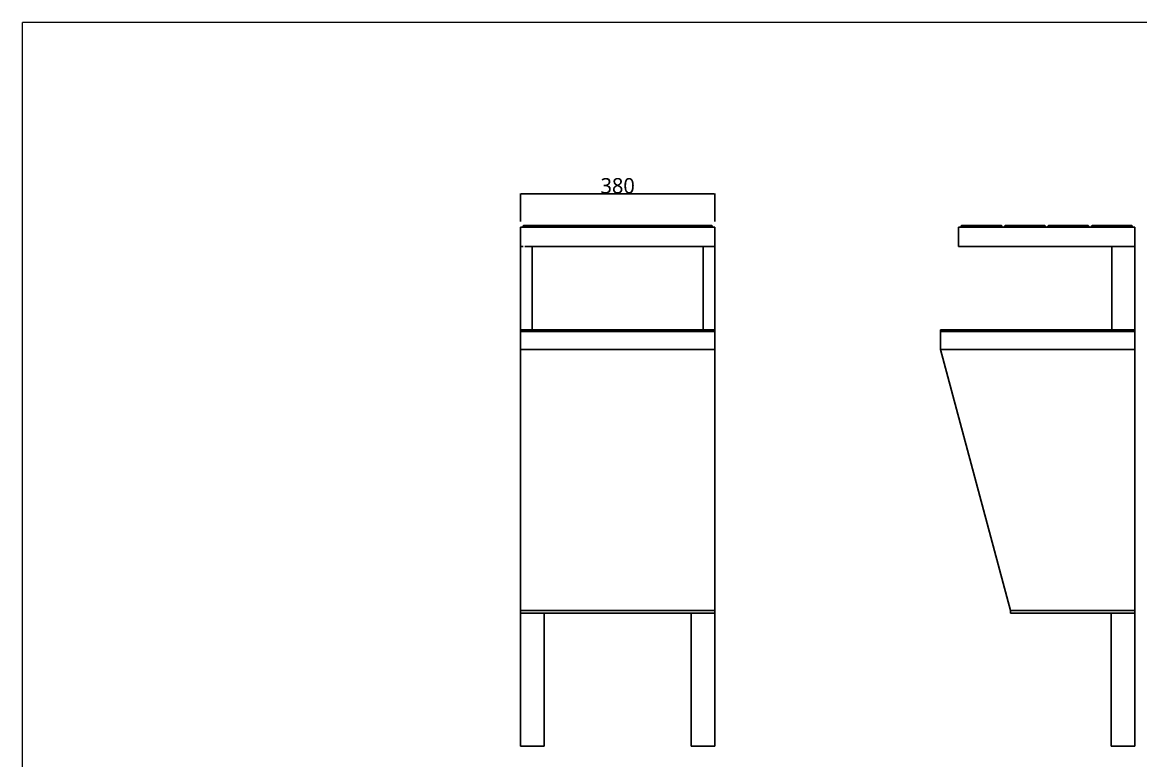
# Model space of a CAD drawing. Header units: millimetres. Extents: x 578 to 4608, y -138 to 2677.
# Drawn here: x 578 to 2765, y 1234 to 2677 of the extents above; entities that cross this region are included whole.
import ezdxf

# ---------------------------------------------------------------- set-up
doc = ezdxf.new("R2010")
doc.units = ezdxf.units.MM
doc.header["$MEASUREMENT"] = 0
doc.layers.add('Domyślny', color=7, linetype='Continuous', true_color=0x000000)
doc.layers.add('Utwórz2D linie widoczne', color=7, linetype='Continuous', true_color=0x000000)
doc.styles.add('Roboto', font='Roboto-Regular.ttf')
doc.dimstyles.new('Domyślny', dxfattribs={"dimtxt": 30, "dimasz": 1, "dimexe": 0.5, "dimexo": 0.5, "dimgap": 0.25, "dimtad": 1, "dimtoh": 1, "dimdec": 0, "dimzin": 1, "dimdsep": 46, "dimtxsty": 'Roboto', "dimcen": 0.5, "dimazin": 0, "dimtfac": 1, "dimtdec": 4, "dimtix": 1, "dimtmove": 1, "dimatfit": 3, "dimfxl": 0, "dimtolj": 1, "dimtzin": 1, "dimarcsym": 0})

# ---------------------------------------------------------------- blocks, each defined once
blk = doc.blocks.new('*D4')
at = {"layer": 'Defpoints', "color": 0}
for p in [(1932.5, 2342.2), (1552.5, 2287.7), (1932.5, 2287.7)]:
    blk.add_point(p, dxfattribs=at)
at = {"layer": 'Domyślny', "color": 0, "lineweight": -2}
for p, q in [((1552.5, 2288.2), (1552.5, 2342.7)), ((1553.5, 2342.2), (1931.5, 2342.2)), ((1932.5, 2288.2), (1932.5, 2342.7))]:
    blk.add_line(p, q, dxfattribs=at)
at = {"layer": 'Domyślny', "color": 0}
for points in [[(1553.5, 2342.4), (1553.5, 2342.1), (1552.5, 2342.2)], [(1931.5, 2342.1), (1931.5, 2342.4), (1932.5, 2342.2)]]:
    blk.add_solid(points, dxfattribs=at)
at = {"layer": 'Domyślny', "color": 0, "insert": (1742.5, 2357.9), "char_height": 30, "attachment_point": 5, "style": 'Roboto'}
blk.add_mtext('\\A1;380', dxfattribs=at)

msp = doc.modelspace()

# ---------------------------------------------------------------- linework, layer by layer
at = {"layer": 'Domyślny', "color": 18, "lineweight": 15, "true_color": 0x000000}
for p in [(578, -138.3), (4604.5, 2677.4)]:
    msp.add_line(p, (578, 2677.4), dxfattribs=at)
at = {"layer": 'Utwórz2D linie widoczne'}
for p, q in [((1552.5, 2239.2), (1552.5, 2277.2)), ((1552.5, 2277.2), (1552.8, 2277.2)), ((1552.8, 2277.2), (1553.9, 2277.2)), ((1553.9, 2277.2), (1555.6, 2277.2)), ((1555.6, 2277.2), (1557.9, 2277.2)), ((1557.5, 2278.6), (1557.5, 2278.7)), ((1557.5, 2278.7), (1557.6, 2278.7)), ((1557.5, 2278.5), (1557.5, 2278.6)), ((1557.5, 2278.4), (1557.5, 2278.5)), ((1557.5, 2278.5), (1557.5, 2278.5)), ((1557.5, 2278.3), (1557.5, 2278.4)), ((1557.5, 2278.3), (1557.5, 2277.2)), ((1557.5, 2278.3), (1557.5, 2278.3)), ((1557.6, 2279), (1557.7, 2279.1)), ((1557.6, 2278.9), (1557.6, 2279)), ((1557.6, 2278.8), (1557.6, 2278.9)), ((1557.6, 2278.9), (1557.6, 2278.9)), ((1557.6, 2278.7), (1557.6, 2278.8)), ((1557.7, 2279.2), (1557.8, 2279.3)), ((1557.7, 2279.1), (1557.7, 2279.2)), ((1557.7, 2279.1), (1557.7, 2279.1)), ((1557.8, 2279.3), (1557.8, 2279.4)), ((1557.8, 2279.4), (1557.9, 2279.4)), ((1557.8, 2279.3), (1557.8, 2279.3)), ((1557.9, 2279.4), (1557.9, 2279.5)), ((1557.9, 2279.5), (1558, 2279.5)), ((1557.9, 2277.2), (1560.7, 2277.2)), ((1558, 2279.6), (1558.1, 2279.7)), ((1558, 2279.5), (1558, 2279.6)), ((1558.1, 2279.7), (1558.1, 2279.7)), ((1558.1, 2279.7), (1558.2, 2279.7)), ((1558.2, 2279.7), (1558.2, 2279.8)), ((1558.2, 2279.8), (1558.3, 2279.8)), ((1558.3, 2279.8), (1558.3, 2279.9)), ((1558.3, 2279.9), (1558.4, 2279.9)), ((1558.4, 2279.9), (1558.4, 2280)), ((1558.4, 2280), (1558.5, 2280)), ((1558.5, 2280), (1558.6, 2280)), ((1558.6, 2280), (1558.6, 2280.1)), ((1558.6, 2280.1), (1558.7, 2280.1)), ((1558.7, 2280.1), (1558.8, 2280.1)), ((1558.8, 2280.1), (1558.9, 2280.2)), ((1558.8, 2280.1), (1558.8, 2280.1)), ((1558.9, 2280.2), (1558.9, 2280.2)), ((1558.9, 2280.2), (1559, 2280.2)), ((1559, 2280.2), (1559.1, 2280.2)), ((1559.1, 2280.2), (1559.2, 2280.2)), ((1559.2, 2280.2), (1559.3, 2280.3)), ((1559.2, 2280.2), (1559.2, 2280.2)), ((1559.3, 2280.3), (1559.4, 2280.3)), ((1559.4, 2280.3), (1559.4, 2280.3)), ((1559.4, 2280.3), (1559.5, 2280.3)), ((1559.8, 2280.3), (1559.5, 2280.3)), ((1560.5, 2280.3), (1559.8, 2280.3)), ((1561.6, 2280.3), (1560.5, 2280.3)), ((1560.7, 2277.2), (1564, 2277.2)), ((1563.2, 2280.3), (1561.6, 2280.3)), ((1565.2, 2280.3), (1563.2, 2280.3)), ((1564, 2277.2), (1567.6, 2277.2)), ((1567.5, 2280.3), (1565.2, 2280.3)), ((1570, 2280.3), (1567.5, 2280.3)), ((1567.6, 2277.2), (1571.5, 2277.2)), ((1572.7, 2280.3), (1570, 2280.3)), ((1571.5, 2277.2), (1575.5, 2277.2)), ((1575.6, 2280.3), (1572.7, 2280.3)), ((1575.5, 2277.2), (1909.5, 2277.2)), ((1909.4, 2280.3), (1575.6, 2280.3)), ((1912.3, 2280.3), (1909.4, 2280.3)), ((1909.5, 2277.2), (1913.5, 2277.2)), ((1915, 2280.3), (1912.3, 2280.3)), ((1913.5, 2277.2), (1917.4, 2277.2)), ((1917.5, 2280.3), (1915, 2280.3)), ((1917.4, 2277.2), (1921, 2277.2)), ((1919.8, 2280.3), (1917.5, 2280.3)), ((1921.8, 2280.3), (1919.8, 2280.3)), ((1921, 2277.2), (1924.3, 2277.2)), ((1923.4, 2280.3), (1921.8, 2280.3)), ((1924.5, 2280.3), (1923.4, 2280.3)), ((1924.3, 2277.2), (1927.1, 2277.2)), ((1925.2, 2280.3), (1924.5, 2280.3)), ((1925.5, 2280.3), (1925.2, 2280.3)), ((1925.6, 2280.3), (1925.5, 2280.3)), ((1925.7, 2280.3), (1925.6, 2280.3)), ((1925.6, 2280.3), (1925.6, 2280.3)), ((1925.8, 2280.2), (1925.7, 2280.3)), ((1925.9, 2280.2), (1925.8, 2280.2)), ((1925.8, 2280.2), (1925.8, 2280.2)), ((1926, 2280.2), (1925.9, 2280.2)), ((1926.1, 2280.2), (1926, 2280.2)), ((1926.2, 2280.1), (1926.1, 2280.2)), ((1926.1, 2280.2), (1926.1, 2280.2)), ((1926.3, 2280.1), (1926.2, 2280.1)), ((1926.2, 2280.1), (1926.2, 2280.1)), ((1926.4, 2280.1), (1926.3, 2280.1)), ((1926.4, 2280), (1926.4, 2280.1)), ((1926.5, 2280), (1926.4, 2280)), ((1926.6, 2280), (1926.5, 2280)), ((1926.6, 2279.9), (1926.6, 2280)), ((1926.7, 2279.9), (1926.6, 2279.9)), ((1926.7, 2279.8), (1926.7, 2279.9)), ((1926.8, 2279.8), (1926.7, 2279.8)), ((1926.8, 2279.7), (1926.8, 2279.8)), ((1926.9, 2279.7), (1926.8, 2279.7)), ((1927, 2279.6), (1926.9, 2279.7)), ((1926.9, 2279.7), (1926.9, 2279.7)), ((1927, 2279.5), (1927, 2279.6)), ((1927.1, 2279.5), (1927, 2279.5)), ((1927.1, 2279.4), (1927.1, 2279.5)), ((1927.2, 2279.4), (1927.1, 2279.4)), ((1927.1, 2277.2), (1929.4, 2277.2)), ((1927.2, 2279.3), (1927.2, 2279.4)), ((1927.3, 2279.2), (1927.2, 2279.3)), ((1927.2, 2279.3), (1927.2, 2279.3)), ((1927.3, 2279.1), (1927.3, 2279.2)), ((1927.4, 2279), (1927.3, 2279.1)), ((1927.3, 2279.1), (1927.3, 2279.1)), ((1927.4, 2278.9), (1927.4, 2279)), ((1927.4, 2278.8), (1927.4, 2278.9)), ((1927.4, 2278.9), (1927.4, 2278.9)), ((1927.4, 2278.7), (1927.4, 2278.8)), ((1927.5, 2278.7), (1927.4, 2278.7)), ((1927.5, 2278.6), (1927.5, 2278.7)), ((1927.5, 2278.5), (1927.5, 2278.6)), ((1927.5, 2278.4), (1927.5, 2278.5)), ((1927.5, 2278.5), (1927.5, 2278.5)), ((1927.5, 2278.3), (1927.5, 2278.4)), ((1927.5, 2278.3), (1927.5, 2277.2)), ((1927.5, 2278.3), (1927.5, 2278.3)), ((1929.4, 2277.2), (1931.1, 2277.2)), ((1931.1, 2277.2), (1932.2, 2277.2)), ((1932.2, 2277.2), (1932.5, 2277.2)), ((1932.5, 2239.2), (1932.5, 2277.2)), ((2409, 2277.2), (2409.3, 2277.2)), ((2409, 2239.2), (2409, 2277.2)), ((2409.3, 2277.2), (2410.4, 2277.2)), ((2410.4, 2277.2), (2412.1, 2277.2)), ((2412.1, 2277.2), (2414.4, 2277.2)), ((2414.1, 2278.4), (2414.1, 2278.5)), ((2414.1, 2278.5), (2414.2, 2278.5)), ((2414.1, 2278.3), (2414.1, 2278.4)), ((2414.1, 2278.3), (2414.1, 2278.3)), ((2414.1, 2278.3), (2414.1, 2277.2)), ((2414.2, 2278.8), (2414.2, 2278.9)), ((2414.2, 2278.9), (2414.3, 2278.9)), ((2414.2, 2278.7), (2414.2, 2278.8)), ((2414.2, 2278.6), (2414.2, 2278.7)), ((2414.2, 2278.7), (2414.2, 2278.7)), ((2414.2, 2278.5), (2414.2, 2278.6)), ((2414.3, 2279.1), (2414.4, 2279.2)), ((2414.3, 2279), (2414.3, 2279.1)), ((2414.3, 2279.1), (2414.3, 2279.1)), ((2414.3, 2278.9), (2414.3, 2279)), ((2414.4, 2279.3), (2414.5, 2279.4)), ((2414.4, 2279.2), (2414.4, 2279.3)), ((2414.4, 2279.3), (2414.4, 2279.3)), ((2414.4, 2277.2), (2417.2, 2277.2)), ((2414.5, 2279.4), (2414.6, 2279.5)), ((2414.5, 2279.4), (2414.5, 2279.4)), ((2414.6, 2279.6), (2414.7, 2279.7)), ((2414.6, 2279.5), (2414.6, 2279.6)), ((2414.6, 2279.5), (2414.6, 2279.5)), ((2414.7, 2279.7), (2414.7, 2279.7)), ((2414.7, 2279.7), (2414.8, 2279.7)), ((2414.8, 2279.7), (2414.8, 2279.8)), ((2414.8, 2279.8), (2414.9, 2279.8)), ((2414.9, 2279.8), (2415, 2279.9)), ((2415, 2279.9), (2415.1, 2280)), ((2415, 2279.9), (2415, 2279.9)), ((2415.1, 2280), (2415.1, 2280)), ((2415.1, 2280), (2415.2, 2280)), ((2415.2, 2280), (2415.3, 2280.1)), ((2415.3, 2280.1), (2415.3, 2280.1)), ((2415.3, 2280.1), (2415.4, 2280.1)), ((2415.4, 2280.1), (2415.5, 2280.1)), ((2415.5, 2280.1), (2415.5, 2280.2)), ((2415.5, 2280.2), (2415.6, 2280.2)), ((2415.6, 2280.2), (2415.7, 2280.2)), ((2415.7, 2280.2), (2415.7, 2280.2)), ((2415.7, 2280.2), (2415.8, 2280.2)), ((2415.8, 2280.2), (2415.9, 2280.2)), ((2415.9, 2280.2), (2415.9, 2280.3)), ((2415.9, 2280.3), (2416, 2280.3)), ((2416, 2280.3), (2416.1, 2280.3)), ((2416.4, 2280.3), (2416.1, 2280.3)), ((2416.1, 2280.3), (2416.1, 2280.3)), ((2417.1, 2280.3), (2416.4, 2280.3)), ((2418.3, 2280.3), (2417.1, 2280.3)), ((2417.2, 2277.2), (2420.5, 2277.2)), ((2419.9, 2280.3), (2418.3, 2280.3)), ((2421.8, 2280.3), (2419.9, 2280.3)), ((2420.5, 2277.2), (2424.1, 2277.2)), ((2424.1, 2280.3), (2421.8, 2280.3)), ((2426.6, 2280.3), (2424.1, 2280.3)), ((2424.1, 2277.2), (2428, 2277.2)), ((2429.3, 2280.3), (2426.6, 2280.3)), ((2428, 2277.2), (2432, 2277.2)), ((2432.2, 2280.3), (2429.3, 2280.3)), ((2432, 2277.2), (2731, 2277.2)), ((2492.1, 2280.3), (2432.2, 2280.3)), ((2492.2, 2280.3), (2492.1, 2280.3)), ((2492.3, 2280.3), (2492.2, 2280.3)), ((2492.4, 2280.2), (2492.3, 2280.3)), ((2492.3, 2280.3), (2492.3, 2280.3)), ((2492.5, 2280.2), (2492.4, 2280.2)), ((2492.6, 2280.2), (2492.5, 2280.2)), ((2492.5, 2280.2), (2492.5, 2280.2)), ((2492.7, 2280.2), (2492.6, 2280.2)), ((2492.8, 2280.1), (2492.7, 2280.2)), ((2492.7, 2280.2), (2492.7, 2280.2)), ((2492.9, 2280.1), (2492.8, 2280.1)), ((2493, 2280.1), (2492.9, 2280.1)), ((2492.9, 2280.1), (2492.9, 2280.1)), ((2493.1, 2280), (2493, 2280.1)), ((2493.2, 2280), (2493.1, 2280)), ((2493.1, 2280), (2493.1, 2280)), ((2493.2, 2279.9), (2493.2, 2280)), ((2493.3, 2279.9), (2493.2, 2279.9)), ((2493.4, 2279.8), (2493.3, 2279.9)), ((2493.3, 2279.9), (2493.3, 2279.9)), ((2493.5, 2279.7), (2493.4, 2279.8)), ((2493.4, 2279.8), (2493.4, 2279.8)), ((2493.6, 2279.6), (2493.5, 2279.7)), ((2493.5, 2279.7), (2493.5, 2279.7)), ((2493.7, 2279.5), (2493.6, 2279.6)), ((2493.6, 2279.6), (2493.6, 2279.6)), ((2493.8, 2279.4), (2493.7, 2279.5)), ((2493.7, 2279.5), (2493.7, 2279.5)), ((2493.8, 2279.3), (2493.8, 2279.4)), ((2493.8, 2279.4), (2493.8, 2279.4)), ((2493.9, 2279.2), (2493.8, 2279.3)), ((2493.9, 2279.1), (2493.9, 2279.2)), ((2493.9, 2279.2), (2493.9, 2279.2)), ((2494, 2279.1), (2493.9, 2279.1)), ((2494, 2279), (2494, 2279.1)), ((2494, 2278.9), (2494, 2279)), ((2494.1, 2278.8), (2494, 2278.9)), ((2494, 2278.9), (2494, 2278.9)), ((2494.1, 2278.7), (2494.1, 2278.8)), ((2494.1, 2278.6), (2494.1, 2278.7)), ((2494.1, 2278.7), (2494.1, 2278.7)), ((2494.1, 2278.5), (2494.1, 2278.6)), ((2494.1, 2278.4), (2494.1, 2278.5)), ((2494.1, 2278.5), (2494.1, 2278.5)), ((2494.1, 2278.3), (2494.1, 2278.4)), ((2494.1, 2278.3), (2494.1, 2278.3)), ((2494.1, 2278.3), (2494.1, 2277.2)), ((2499.1, 2278.4), (2499.1, 2278.5)), ((2499.1, 2278.5), (2499.2, 2278.5)), ((2499.1, 2278.3), (2499.1, 2278.4)), ((2499.1, 2278.3), (2499.1, 2278.3)), ((2499.1, 2277.2), (2499.1, 2278.3)), ((2499.2, 2278.8), (2499.2, 2278.9)), ((2499.2, 2278.9), (2499.3, 2278.9)), ((2499.2, 2278.7), (2499.2, 2278.8)), ((2499.2, 2278.6), (2499.2, 2278.7)), ((2499.2, 2278.7), (2499.2, 2278.7)), ((2499.2, 2278.5), (2499.2, 2278.6)), ((2499.3, 2279.1), (2499.4, 2279.2)), ((2499.3, 2279), (2499.3, 2279.1)), ((2499.3, 2279.1), (2499.3, 2279.1)), ((2499.3, 2278.9), (2499.3, 2279)), ((2499.4, 2279.3), (2499.5, 2279.4)), ((2499.4, 2279.2), (2499.4, 2279.3)), ((2499.4, 2279.2), (2499.4, 2279.2)), ((2499.5, 2279.4), (2499.5, 2279.5)), ((2499.5, 2279.5), (2499.6, 2279.5)), ((2499.5, 2279.4), (2499.5, 2279.4)), ((2499.6, 2279.5), (2499.6, 2279.6)), ((2499.6, 2279.6), (2499.7, 2279.6)), ((2499.7, 2279.6), (2499.7, 2279.7)), ((2499.7, 2279.7), (2499.8, 2279.7)), ((2499.8, 2279.7), (2499.8, 2279.8)), ((2499.8, 2279.8), (2499.9, 2279.8)), ((2499.9, 2279.8), (2499.9, 2279.9)), ((2499.9, 2279.9), (2500, 2279.9)), ((2500, 2279.9), (2500.1, 2280)), ((2500, 2279.9), (2500, 2279.9)), ((2500.1, 2280), (2500.2, 2280)), ((2500.2, 2280), (2500.3, 2280.1)), ((2500.2, 2280), (2500.2, 2280)), ((2500.3, 2280.1), (2500.3, 2280.1)), ((2500.3, 2280.1), (2500.4, 2280.1)), ((2500.4, 2280.1), (2500.5, 2280.1)), ((2500.5, 2280.1), (2500.5, 2280.2)), ((2500.5, 2280.2), (2500.6, 2280.2)), ((2500.6, 2280.2), (2500.7, 2280.2)), ((2500.7, 2280.2), (2500.7, 2280.2)), ((2500.7, 2280.2), (2500.8, 2280.2)), ((2500.8, 2280.2), (2500.9, 2280.2)), ((2500.9, 2280.2), (2500.9, 2280.3)), ((2500.9, 2280.3), (2501, 2280.3)), ((2500.9, 2280.3), (2577.4, 2280.3)), ((2501, 2280.3), (2501.1, 2280.3)), ((2501.1, 2280.3), (2501.1, 2280.3)), ((2577.1, 2280.3), (2577.2, 2280.3)), ((2577.2, 2280.3), (2577.3, 2280.3)), ((2577.3, 2280.3), (2577.3, 2280.3)), ((2577.3, 2280.3), (2577.4, 2280.2)), ((2577.4, 2280.2), (2577.5, 2280.2)), ((2577.5, 2280.2), (2577.5, 2280.2)), ((2577.5, 2280.2), (2577.6, 2280.2)), ((2577.6, 2280.2), (2577.7, 2280.2)), ((2577.7, 2280.2), (2577.7, 2280.2)), ((2577.7, 2280.2), (2577.8, 2280.1)), ((2577.8, 2280.1), (2577.9, 2280.1)), ((2577.9, 2280.1), (2577.9, 2280.1)), ((2577.9, 2280.1), (2578, 2280.1)), ((2578, 2280.1), (2578.1, 2280)), ((2578.1, 2280), (2578.1, 2280)), ((2578.1, 2280), (2578.2, 2280)), ((2578.2, 2280), (2578.2, 2279.9)), ((2578.2, 2279.9), (2578.3, 2279.9)), ((2578.3, 2279.9), (2578.3, 2279.9)), ((2578.3, 2279.9), (2578.4, 2279.8)), ((2578.4, 2279.8), (2578.4, 2279.8)), ((2578.4, 2279.8), (2578.5, 2279.7)), ((2578.5, 2279.7), (2578.5, 2279.7)), ((2578.5, 2279.7), (2578.6, 2279.6)), ((2578.6, 2279.6), (2578.6, 2279.6)), ((2578.6, 2279.6), (2578.7, 2279.5)), ((2578.7, 2279.5), (2578.7, 2279.5)), ((2578.7, 2279.5), (2578.8, 2279.4)), ((2578.8, 2279.4), (2578.8, 2279.4)), ((2578.8, 2279.4), (2578.8, 2279.3)), ((2578.8, 2279.3), (2578.9, 2279.2)), ((2578.9, 2279.2), (2578.9, 2279.2)), ((2578.9, 2279.2), (2578.9, 2279.1)), ((2578.9, 2279.1), (2579, 2279.1)), ((2579, 2279.1), (2579, 2279)), ((2579, 2279), (2579, 2278.9)), ((2579, 2278.9), (2579, 2278.9)), ((2579, 2278.9), (2579.1, 2278.8)), ((2579.1, 2278.8), (2579.1, 2278.7)), ((2579.1, 2278.7), (2579.1, 2278.7)), ((2579.1, 2278.7), (2579.1, 2278.6)), ((2579.1, 2278.6), (2579.1, 2278.5)), ((2579.1, 2278.5), (2579.1, 2278.5)), ((2579.1, 2278.5), (2579.1, 2278.4)), ((2579.1, 2278.4), (2579.1, 2278.3)), ((2579.1, 2278.3), (2579.1, 2278.3)), ((2579.1, 2277.2), (2579.1, 2278.3)), ((2584.1, 2278.4), (2584.1, 2278.5)), ((2584.1, 2278.5), (2584.2, 2278.5)), ((2584.1, 2278.3), (2584.1, 2278.4)), ((2584.1, 2278.3), (2584.1, 2278.3)), ((2584.1, 2277.2), (2584.1, 2278.3)), ((2584.2, 2278.8), (2584.2, 2278.9)), ((2584.2, 2278.9), (2584.3, 2278.9)), ((2584.2, 2278.7), (2584.2, 2278.8)), ((2584.2, 2278.6), (2584.2, 2278.7)), ((2584.2, 2278.7), (2584.2, 2278.7)), ((2584.2, 2278.5), (2584.2, 2278.6)), ((2584.3, 2279.1), (2584.4, 2279.2)), ((2584.3, 2279), (2584.3, 2279.1)), ((2584.3, 2279.1), (2584.3, 2279.1)), ((2584.3, 2278.9), (2584.3, 2279)), ((2584.4, 2279.3), (2584.5, 2279.4)), ((2584.4, 2279.2), (2584.4, 2279.3)), ((2584.4, 2279.2), (2584.4, 2279.2)), ((2584.5, 2279.4), (2584.5, 2279.5)), ((2584.5, 2279.5), (2584.6, 2279.5)), ((2584.5, 2279.4), (2584.5, 2279.4)), ((2584.6, 2279.5), (2584.6, 2279.6)), ((2584.6, 2279.6), (2584.7, 2279.6)), ((2584.7, 2279.6), (2584.7, 2279.7)), ((2584.7, 2279.7), (2584.8, 2279.7)), ((2584.8, 2279.7), (2584.8, 2279.8)), ((2584.8, 2279.8), (2584.9, 2279.8)), ((2584.9, 2279.8), (2584.9, 2279.9)), ((2584.9, 2279.9), (2585, 2279.9)), ((2585, 2279.9), (2585.1, 2280)), ((2585, 2279.9), (2585, 2279.9)), ((2585.1, 2280), (2585.2, 2280)), ((2585.2, 2280), (2585.3, 2280.1)), ((2585.2, 2280), (2585.2, 2280)), ((2585.3, 2280.1), (2585.3, 2280.1)), ((2585.3, 2280.1), (2585.4, 2280.1)), ((2585.4, 2280.1), (2585.5, 2280.1)), ((2585.5, 2280.1), (2585.5, 2280.2)), ((2585.5, 2280.2), (2585.6, 2280.2)), ((2585.6, 2280.2), (2585.7, 2280.2)), ((2585.7, 2280.2), (2585.7, 2280.2)), ((2585.7, 2280.2), (2585.8, 2280.2)), ((2585.8, 2280.2), (2585.9, 2280.2)), ((2585.9, 2280.2), (2585.9, 2280.3)), ((2585.9, 2280.3), (2586, 2280.3)), ((2586, 2280.3), (2586.1, 2280.3)), ((2586.1, 2280.3), (2586.1, 2280.3)), ((2586.1, 2280.3), (2662.1, 2280.3)), ((2662.2, 2280.3), (2662.1, 2280.3)), ((2662.3, 2280.3), (2662.2, 2280.3)), ((2662.4, 2280.2), (2662.3, 2280.3)), ((2662.3, 2280.3), (2662.3, 2280.3)), ((2662.5, 2280.2), (2662.4, 2280.2)), ((2662.6, 2280.2), (2662.5, 2280.2)), ((2662.5, 2280.2), (2662.5, 2280.2)), ((2662.7, 2280.2), (2662.6, 2280.2)), ((2662.8, 2280.1), (2662.7, 2280.2)), ((2662.7, 2280.2), (2662.7, 2280.2)), ((2662.9, 2280.1), (2662.8, 2280.1)), ((2663, 2280.1), (2662.9, 2280.1)), ((2662.9, 2280.1), (2662.9, 2280.1)), ((2663.1, 2280), (2663, 2280.1)), ((2663.2, 2280), (2663.1, 2280)), ((2663.1, 2280), (2663.1, 2280)), ((2663.2, 2279.9), (2663.2, 2280)), ((2663.3, 2279.9), (2663.2, 2279.9)), ((2663.4, 2279.8), (2663.3, 2279.9)), ((2663.3, 2279.9), (2663.3, 2279.9)), ((2663.5, 2279.7), (2663.4, 2279.8)), ((2663.4, 2279.8), (2663.4, 2279.8)), ((2663.6, 2279.6), (2663.5, 2279.7)), ((2663.5, 2279.7), (2663.5, 2279.7)), ((2663.7, 2279.5), (2663.6, 2279.6)), ((2663.6, 2279.6), (2663.6, 2279.6)), ((2663.8, 2279.4), (2663.7, 2279.5)), ((2663.7, 2279.5), (2663.7, 2279.5)), ((2663.8, 2279.3), (2663.8, 2279.4)), ((2663.8, 2279.4), (2663.8, 2279.4)), ((2663.9, 2279.2), (2663.8, 2279.3)), ((2663.9, 2279.1), (2663.9, 2279.2)), ((2663.9, 2279.2), (2663.9, 2279.2)), ((2664, 2279.1), (2663.9, 2279.1)), ((2664, 2279), (2664, 2279.1)), ((2664, 2278.9), (2664, 2279)), ((2664.1, 2278.8), (2664, 2278.9)), ((2664, 2278.9), (2664, 2278.9)), ((2664.1, 2278.7), (2664.1, 2278.8)), ((2664.1, 2278.6), (2664.1, 2278.7)), ((2664.1, 2278.7), (2664.1, 2278.7)), ((2664.1, 2278.5), (2664.1, 2278.6)), ((2664.1, 2278.4), (2664.1, 2278.5)), ((2664.1, 2278.5), (2664.1, 2278.5)), ((2664.1, 2278.3), (2664.1, 2278.4)), ((2664.1, 2278.3), (2664.1, 2278.3)), ((2664.1, 2277.2), (2664.1, 2278.3)), ((2669.2, 2278.5), (2669.1, 2278.5)), ((2669.1, 2278.5), (2669.1, 2278.4)), ((2669.1, 2278.4), (2669.1, 2278.3)), ((2669.1, 2278.3), (2669.1, 2278.3)), ((2669.1, 2278.3), (2669.1, 2277.2)), ((2669.3, 2278.9), (2669.2, 2278.9)), ((2669.2, 2278.9), (2669.2, 2278.8)), ((2669.2, 2278.8), (2669.2, 2278.7)), ((2669.2, 2278.7), (2669.2, 2278.7)), ((2669.2, 2278.7), (2669.2, 2278.6)), ((2669.2, 2278.6), (2669.2, 2278.5)), ((2669.4, 2279.2), (2669.3, 2279.1)), ((2669.3, 2279.1), (2669.3, 2279.1)), ((2669.3, 2279.1), (2669.3, 2279)), ((2669.3, 2279), (2669.3, 2278.9)), ((2669.5, 2279.4), (2669.4, 2279.3)), ((2669.4, 2279.3), (2669.4, 2279.2)), ((2669.4, 2279.2), (2669.4, 2279.2)), ((2669.6, 2279.5), (2669.5, 2279.5)), ((2669.5, 2279.5), (2669.5, 2279.4)), ((2669.5, 2279.4), (2669.5, 2279.4)), ((2669.7, 2279.6), (2669.6, 2279.6)), ((2669.6, 2279.6), (2669.6, 2279.5)), ((2669.8, 2279.7), (2669.7, 2279.7)), ((2669.7, 2279.7), (2669.7, 2279.6)), ((2669.9, 2279.8), (2669.8, 2279.8)), ((2669.8, 2279.8), (2669.8, 2279.7)), ((2670, 2279.9), (2669.9, 2279.9)), ((2669.9, 2279.9), (2669.9, 2279.8)), ((2670.1, 2280), (2670, 2279.9)), ((2670, 2279.9), (2670, 2279.9)), ((2670.2, 2280), (2670.1, 2280)), ((2670.3, 2280.1), (2670.2, 2280)), ((2670.2, 2280), (2670.2, 2280)), ((2670.4, 2280.1), (2670.3, 2280.1)), ((2670.3, 2280.1), (2670.3, 2280.1)), ((2670.5, 2280.1), (2670.4, 2280.1)), ((2670.6, 2280.2), (2670.5, 2280.2)), ((2670.5, 2280.2), (2670.5, 2280.1)), ((2670.7, 2280.2), (2670.6, 2280.2)), ((2670.8, 2280.2), (2670.7, 2280.2)), ((2670.7, 2280.2), (2670.7, 2280.2)), ((2670.9, 2280.2), (2670.8, 2280.2)), ((2671, 2280.3), (2670.9, 2280.3)), ((2670.9, 2280.3), (2670.9, 2280.2)), ((2671.1, 2280.3), (2671, 2280.3)), ((2671.1, 2280.3), (2671.1, 2280.3)), ((2731.1, 2280.3), (2671.1, 2280.3)), ((2731, 2277.2), (2735, 2277.2)), ((2734, 2280.3), (2731.1, 2280.3)), ((2736.6, 2280.3), (2734, 2280.3)), ((2735, 2277.2), (2738.9, 2277.2)), ((2739.2, 2280.3), (2736.6, 2280.3)), ((2738.9, 2277.2), (2742.5, 2277.2)), ((2741.4, 2280.3), (2739.2, 2280.3)), ((2743.4, 2280.3), (2741.4, 2280.3)), ((2742.5, 2277.2), (2745.8, 2277.2)), ((2745, 2280.3), (2743.4, 2280.3)), ((2746.2, 2280.3), (2745, 2280.3)), ((2745.8, 2277.2), (2748.6, 2277.2)), ((2746.9, 2280.3), (2746.2, 2280.3)), ((2747.1, 2280.3), (2746.9, 2280.3)), ((2747.1, 2280.3), (2747.2, 2280.3)), ((2747.2, 2280.3), (2747.3, 2280.3)), ((2747.3, 2280.3), (2747.3, 2280.3)), ((2747.3, 2280.3), (2747.4, 2280.2)), ((2747.4, 2280.2), (2747.5, 2280.2)), ((2747.5, 2280.2), (2747.6, 2280.2)), ((2747.6, 2280.2), (2747.6, 2280.2)), ((2747.6, 2280.2), (2747.7, 2280.2)), ((2747.7, 2280.2), (2747.8, 2280.2)), ((2747.8, 2280.2), (2747.8, 2280.1)), ((2747.8, 2280.1), (2747.9, 2280.1)), ((2747.9, 2280.1), (2747.9, 2280.1)), ((2747.9, 2280.1), (2748, 2280.1)), ((2748, 2280.1), (2748.1, 2280)), ((2748.1, 2280), (2748.1, 2280)), ((2748.1, 2280), (2748.2, 2280)), ((2748.2, 2280), (2748.3, 2279.9)), ((2748.3, 2279.9), (2748.3, 2279.9)), ((2748.3, 2279.9), (2748.4, 2279.8)), ((2748.4, 2279.8), (2748.4, 2279.8)), ((2748.4, 2279.8), (2748.5, 2279.7)), ((2748.5, 2279.7), (2748.5, 2279.7)), ((2748.5, 2279.7), (2748.6, 2279.7)), ((2748.6, 2279.7), (2748.6, 2279.6)), ((2748.6, 2279.6), (2748.7, 2279.5)), ((2748.6, 2277.2), (2750.9, 2277.2)), ((2748.7, 2279.5), (2748.7, 2279.5)), ((2748.7, 2279.5), (2748.8, 2279.4)), ((2748.8, 2279.4), (2748.8, 2279.4)), ((2748.8, 2279.4), (2748.8, 2279.3)), ((2748.8, 2279.3), (2748.9, 2279.3)), ((2748.9, 2279.3), (2748.9, 2279.2)), ((2748.9, 2279.2), (2748.9, 2279.1)), ((2748.9, 2279.1), (2749, 2279.1)), ((2749, 2279.1), (2749, 2279)), ((2749, 2279), (2749, 2278.9)), ((2749, 2278.9), (2749, 2278.9)), ((2749, 2278.9), (2749.1, 2278.8)), ((2749.1, 2278.8), (2749.1, 2278.7)), ((2749.1, 2278.7), (2749.1, 2278.7)), ((2749.1, 2278.7), (2749.1, 2278.6)), ((2749.1, 2278.6), (2749.1, 2278.5)), ((2749.1, 2278.5), (2749.1, 2278.5)), ((2749.1, 2278.5), (2749.1, 2278.4)), ((2749.1, 2278.4), (2749.1, 2278.3)), ((2749.1, 2278.3), (2749.1, 2278.3)), ((2749.1, 2278.3), (2749.1, 2277.2)), ((2750.9, 2277.2), (2752.6, 2277.2)), ((2752.6, 2277.2), (2753.6, 2277.2)), ((2753.6, 2277.2), (2754, 2277.2)), ((2754, 2239.2), (2754, 2277.2)), ((1552.5, 2239.2), (1552.8, 2239.2)), ((1552.5, 2076.2), (1552.5, 2239.2)), ((1552.8, 2239.2), (1553.9, 2239.2)), ((1553.9, 2239.2), (1555.6, 2239.2)), ((1555.6, 2239.2), (1557.9, 2239.2)), ((1560.7, 2239.2), (1564, 2239.2)), ((1564, 2239.2), (1567.6, 2239.2)), ((1567.6, 2239.2), (1571.5, 2239.2)), ((1571.5, 2239.2), (1575.5, 2239.2)), ((1575.5, 2076.2), (1575.5, 2239.2)), ((1575.5, 2239.2), (1909.5, 2239.2)), ((1909.5, 2076.2), (1909.5, 2239.2)), ((1909.5, 2239.2), (1913.5, 2239.2)), ((1913.5, 2239.2), (1917.4, 2239.2)), ((1917.4, 2239.2), (1921, 2239.2)), ((1921, 2239.2), (1924.3, 2239.2)), ((1924.3, 2239.2), (1927.1, 2239.2)), ((1927.1, 2239.2), (1929.4, 2239.2)), ((1929.4, 2239.2), (1931.1, 2239.2)), ((1931.1, 2239.2), (1932.2, 2239.2)), ((1932.2, 2239.2), (1932.5, 2239.2)), ((1932.5, 2076.2), (1932.5, 2239.2)), ((2409, 2239.2), (2409.3, 2239.2)), ((2409.3, 2239.2), (2410.4, 2239.2)), ((2410.4, 2239.2), (2412.1, 2239.2)), ((2412.1, 2239.2), (2414.4, 2239.2)), ((2414.4, 2239.2), (2417.2, 2239.2)), ((2417.2, 2239.2), (2420.5, 2239.2)), ((2420.5, 2239.2), (2424.1, 2239.2)), ((2424.1, 2239.2), (2428, 2239.2)), ((2428, 2239.2), (2432, 2239.2)), ((2432, 2239.2), (2709, 2239.2)), ((2709, 2239.2), (2731, 2239.2)), ((2709, 2076.2), (2709, 2239.2)), ((2731, 2239.2), (2735, 2239.2)), ((2735, 2239.2), (2738.9, 2239.2)), ((2738.9, 2239.2), (2742.5, 2239.2)), ((2742.5, 2239.2), (2745.8, 2239.2)), ((2745.8, 2239.2), (2748.6, 2239.2)), ((2748.6, 2239.2), (2750.9, 2239.2)), ((2750.9, 2239.2), (2752.6, 2239.2)), ((2752.6, 2239.2), (2753.6, 2239.2)), ((2753.6, 2239.2), (2754, 2239.2)), ((2754, 2076.2), (2754, 2239.2)), ((1552.5, 2076.2), (1552.8, 2076.2)), ((1552.5, 2073.2), (1552.5, 2076.2)), ((1552.8, 2073.2), (1552.5, 2073.2)), ((1552.5, 2073.2), (1552.5, 2038.2)), ((1552.8, 2076.2), (1553.9, 2076.2)), ((1553.9, 2073.2), (1552.8, 2073.2)), ((1553.9, 2076.2), (1555.6, 2076.2)), ((1555.6, 2073.2), (1553.9, 2073.2)), ((1555.6, 2076.2), (1557.9, 2076.2)), ((1557.9, 2073.2), (1555.6, 2073.2)), ((1557.9, 2076.2), (1560.7, 2076.2)), ((1560.7, 2073.2), (1557.9, 2073.2)), ((1560.7, 2076.2), (1564, 2076.2)), ((1564, 2073.2), (1560.7, 2073.2)), ((1564, 2076.2), (1567.6, 2076.2)), ((1567.6, 2073.2), (1564, 2073.2)), ((1567.6, 2076.2), (1571.5, 2076.2)), ((1571.5, 2073.2), (1567.6, 2073.2)), ((1571.5, 2076.2), (1575.5, 2076.2)), ((1575.5, 2073.2), (1571.5, 2073.2)), ((1575.5, 2076.2), (1909.5, 2076.2)), ((1909.5, 2073.2), (1575.5, 2073.2)), ((1909.5, 2076.2), (1913.5, 2076.2)), ((1913.5, 2073.2), (1909.5, 2073.2)), ((1913.5, 2076.2), (1917.4, 2076.2)), ((1917.4, 2073.2), (1913.5, 2073.2)), ((1917.4, 2076.2), (1921, 2076.2)), ((1921, 2073.2), (1917.4, 2073.2)), ((1921, 2076.2), (1924.3, 2076.2)), ((1924.3, 2073.2), (1921, 2073.2)), ((1924.3, 2076.2), (1927.1, 2076.2)), ((1927.1, 2073.2), (1924.3, 2073.2)), ((1927.1, 2076.2), (1929.4, 2076.2)), ((1929.4, 2073.2), (1927.1, 2073.2)), ((1929.4, 2076.2), (1931.1, 2076.2)), ((1931.1, 2073.2), (1929.4, 2073.2)), ((1931.1, 2076.2), (1932.2, 2076.2)), ((1932.2, 2073.2), (1931.1, 2073.2)), ((1932.2, 2076.2), (1932.5, 2076.2)), ((1932.5, 2073.2), (1932.2, 2073.2)), ((1932.5, 2073.2), (1932.5, 2076.2)), ((1932.5, 2073.2), (1932.5, 2038.2)), ((2373.8, 2076.2), (2374.1, 2076.2)), ((2373.8, 2073.2), (2373.8, 2076.2)), ((2373.8, 2073.2), (2374.1, 2073.2)), ((2373.8, 2038.2), (2373.8, 2073.2)), ((2374.1, 2076.2), (2374.9, 2076.2)), ((2374.1, 2073.2), (2374.9, 2073.2)), ((2374.9, 2076.2), (2376.3, 2076.2)), ((2374.9, 2073.2), (2376.3, 2073.2)), ((2376.3, 2076.2), (2378.2, 2076.2)), ((2376.3, 2073.2), (2378.2, 2073.2)), ((2378.2, 2076.2), (2380.5, 2076.2)), ((2378.2, 2073.2), (2380.5, 2073.2)), ((2380.5, 2076.2), (2383.3, 2076.2)), ((2380.5, 2073.2), (2383.3, 2073.2)), ((2383.3, 2076.2), (2386.3, 2076.2)), ((2383.3, 2073.2), (2386.3, 2073.2)), ((2386.3, 2076.2), (2389.7, 2076.2)), ((2386.3, 2073.2), (2389.7, 2073.2)), ((2389.7, 2076.2), (2393.2, 2076.2)), ((2389.7, 2073.2), (2393.2, 2073.2)), ((2393.2, 2076.2), (2396.8, 2076.2)), ((2393.2, 2073.2), (2396.8, 2073.2)), ((2396.8, 2076.2), (2731, 2076.2)), ((2396.8, 2073.2), (2731, 2073.2)), ((2731, 2076.2), (2735, 2076.2)), ((2735, 2073.2), (2731, 2073.2)), ((2735, 2076.2), (2738.9, 2076.2)), ((2738.9, 2073.2), (2735, 2073.2)), ((2738.9, 2076.2), (2742.5, 2076.2)), ((2742.5, 2073.2), (2738.9, 2073.2)), ((2742.5, 2076.2), (2745.8, 2076.2)), ((2745.8, 2073.2), (2742.5, 2073.2)), ((2745.8, 2076.2), (2748.6, 2076.2)), ((2748.6, 2073.2), (2745.8, 2073.2)), ((2748.6, 2076.2), (2750.9, 2076.2)), ((2750.9, 2073.2), (2748.6, 2073.2)), ((2750.9, 2076.2), (2752.6, 2076.2)), ((2752.6, 2073.2), (2750.9, 2073.2)), ((2752.6, 2076.2), (2753.6, 2076.2)), ((2753.6, 2073.2), (2752.6, 2073.2)), ((2753.6, 2076.2), (2754, 2076.2)), ((2754, 2073.2), (2753.6, 2073.2)), ((2754, 2073.2), (2754, 2076.2)), ((2754, 2073.2), (2754, 2038.2)), ((1552.8, 2038.2), (1552.5, 2038.2)), ((1552.5, 2038.2), (1552.5, 1527.6)), ((1553.9, 2038.2), (1552.8, 2038.2)), ((1555.6, 2038.2), (1553.9, 2038.2)), ((1557.9, 2038.2), (1555.6, 2038.2)), ((1560.7, 2038.2), (1557.9, 2038.2)), ((1564, 2038.2), (1560.7, 2038.2)), ((1567.6, 2038.2), (1564, 2038.2)), ((1571.5, 2038.2), (1567.6, 2038.2)), ((1575.5, 2038.2), (1571.5, 2038.2)), ((1909.5, 2038.2), (1575.5, 2038.2)), ((1913.5, 2038.2), (1909.5, 2038.2)), ((1917.4, 2038.2), (1913.5, 2038.2)), ((1921, 2038.2), (1917.4, 2038.2)), ((1924.3, 2038.2), (1921, 2038.2)), ((1927.1, 2038.2), (1924.3, 2038.2)), ((1929.4, 2038.2), (1927.1, 2038.2)), ((1931.1, 2038.2), (1929.4, 2038.2)), ((1932.2, 2038.2), (1931.1, 2038.2)), ((1932.5, 2038.2), (1932.2, 2038.2)), ((1932.5, 2038.2), (1932.5, 1527.6)), ((2510.6, 1527.6), (2373.8, 2038.2)), ((2373.8, 2038.2), (2374.1, 2038.2)), ((2374.1, 2038.2), (2374.9, 2038.2)), ((2374.9, 2038.2), (2376.3, 2038.2)), ((2376.3, 2038.2), (2378.2, 2038.2)), ((2378.2, 2038.2), (2380.5, 2038.2)), ((2380.5, 2038.2), (2383.3, 2038.2)), ((2383.3, 2038.2), (2386.3, 2038.2)), ((2386.3, 2038.2), (2389.7, 2038.2)), ((2389.7, 2038.2), (2393.2, 2038.2)), ((2393.2, 2038.2), (2396.8, 2038.2)), ((2396.8, 2038.2), (2413.8, 2038.2)), ((2709, 2038.2), (2413.8, 2038.2)), ((2731, 2038.2), (2709, 2038.2)), ((2735, 2038.2), (2731, 2038.2)), ((2738.9, 2038.2), (2735, 2038.2)), ((2742.5, 2038.2), (2738.9, 2038.2)), ((2745.8, 2038.2), (2742.5, 2038.2)), ((2748.6, 2038.2), (2745.8, 2038.2)), ((2750.9, 2038.2), (2748.6, 2038.2)), ((2752.6, 2038.2), (2750.9, 2038.2)), ((2753.6, 2038.2), (2752.6, 2038.2)), ((2754, 2038.2), (2753.6, 2038.2)), ((2754, 2038.2), (2754, 1527.6)), ((1552.4, 1532.6), (1552.4, 1527.6)), ((1932.4, 1532.6), (1932.4, 1527.6)), ((1552.4, 1527.6), (1552.4, 1522.6)), ((1552.8, 1527.6), (1552.4, 1527.6)), ((1552.8, 1522.6), (1552.4, 1522.6)), ((1552.6, 1522.6), (1552.6, 1262.6)), ((1553.8, 1527.6), (1552.8, 1527.6)), ((1553.8, 1522.6), (1552.8, 1522.6)), ((1555.5, 1527.6), (1553.8, 1527.6)), ((1555.5, 1522.6), (1553.8, 1522.6)), ((1557.8, 1527.6), (1555.5, 1527.6)), ((1557.8, 1522.6), (1555.5, 1522.6)), ((1560.7, 1527.6), (1557.8, 1527.6)), ((1558.7, 1522.6), (1557.8, 1522.6)), ((1560, 1522.6), (1558.7, 1522.6)), ((1560.7, 1522.6), (1560, 1522.6)), ((1563.9, 1527.6), (1560.7, 1527.6)), ((1561.1, 1522.6), (1560.7, 1522.6)), ((1563.5, 1522.6), (1561.1, 1522.6)), ((1563.9, 1522.6), (1563.5, 1522.6)), ((1567.6, 1527.6), (1563.9, 1527.6)), ((1564.3, 1522.6), (1563.9, 1522.6)), ((1577.2, 1522.6), (1564.3, 1522.6)), ((1571.5, 1527.6), (1567.6, 1527.6)), ((1575.4, 1527.6), (1571.5, 1527.6)), ((1909.4, 1527.6), (1575.4, 1527.6)), ((1907.9, 1522.6), (1577.2, 1522.6)), ((1598.6, 1522.6), (1598.6, 1262.6)), ((1886.4, 1522.6), (1886.4, 1262.6)), ((1929.4, 1522.6), (1907.9, 1522.6)), ((1913.4, 1527.6), (1909.4, 1527.6)), ((1917.3, 1527.6), (1913.4, 1527.6)), ((1920.9, 1527.6), (1917.3, 1527.6)), ((1924.2, 1527.6), (1920.9, 1527.6)), ((1927.1, 1527.6), (1924.2, 1527.6)), ((1929.4, 1527.6), (1927.1, 1527.6)), ((1931.1, 1527.6), (1929.4, 1527.6)), ((1931, 1522.6), (1929.4, 1522.6)), ((1931.1, 1522.6), (1931, 1522.6)), ((1932.1, 1527.6), (1931.1, 1527.6)), ((1931.1, 1522.6), (1931.1, 1522.6)), ((1932, 1522.6), (1931.1, 1522.6)), ((1932.1, 1522.6), (1932, 1522.6)), ((1932.4, 1527.6), (1932.1, 1527.6)), ((1932.1, 1522.6), (1932.1, 1522.6)), ((1932.4, 1522.6), (1932.1, 1522.6)), ((1932.4, 1527.6), (1932.4, 1522.6)), ((1932.4, 1522.6), (1932.4, 1522.6)), ((1932.4, 1522.6), (1932.4, 1262.6)), ((2510.6, 1527.6), (2510.6, 1522.6)), ((2510.9, 1527.6), (2510.6, 1527.6)), ((2510.9, 1522.6), (2510.6, 1522.6)), ((2511.7, 1527.6), (2510.9, 1527.6)), ((2511.7, 1522.6), (2510.9, 1522.6)), ((2513.1, 1527.6), (2511.7, 1527.6)), ((2513.1, 1522.6), (2511.7, 1522.6)), ((2515, 1527.6), (2513.1, 1527.6)), ((2515, 1522.6), (2513.1, 1522.6)), ((2517.3, 1527.6), (2515, 1527.6)), ((2517.3, 1522.6), (2515, 1522.6)), ((2520.1, 1527.6), (2517.3, 1527.6)), ((2520.1, 1522.6), (2517.3, 1522.6)), ((2523.1, 1527.6), (2520.1, 1527.6)), ((2523.1, 1522.6), (2520.1, 1522.6)), ((2526.5, 1527.6), (2523.1, 1527.6)), ((2526.5, 1522.6), (2523.1, 1522.6)), ((2530, 1527.6), (2526.5, 1527.6)), ((2530, 1522.6), (2526.5, 1522.6)), ((2533.6, 1527.6), (2530, 1527.6)), ((2533.6, 1522.6), (2530, 1522.6)), ((2550.6, 1527.6), (2533.6, 1527.6)), ((2731, 1522.6), (2533.6, 1522.6)), ((2709, 1527.6), (2550.6, 1527.6)), ((2708, 1522.6), (2708, 1262.6)), ((2731, 1527.6), (2709, 1527.6)), ((2735, 1527.6), (2731, 1527.6)), ((2735, 1522.6), (2731, 1522.6)), ((2738.9, 1527.6), (2735, 1527.6)), ((2738.9, 1522.6), (2735, 1522.6)), ((2742.5, 1527.6), (2738.9, 1527.6)), ((2742.5, 1522.6), (2738.9, 1522.6)), ((2745.8, 1527.6), (2742.5, 1527.6)), ((2745.8, 1522.6), (2742.5, 1522.6)), ((2748.6, 1527.6), (2745.8, 1527.6)), ((2748.6, 1522.6), (2745.8, 1522.6)), ((2750.9, 1527.6), (2748.6, 1527.6)), ((2750.9, 1522.6), (2748.6, 1522.6)), ((2752.6, 1527.6), (2750.9, 1527.6)), ((2752.6, 1522.6), (2750.9, 1522.6)), ((2753.6, 1527.6), (2752.6, 1527.6)), ((2753.6, 1522.6), (2752.6, 1522.6)), ((2754, 1527.6), (2753.6, 1527.6)), ((2754, 1522.6), (2753.6, 1522.6)), ((2754, 1527.6), (2754, 1522.6)), ((2754, 1522.6), (2754, 1517.6)), ((2754, 1522.6), (2754, 1262.6)), ((1598.6, 1262.6), (1552.6, 1262.6)), ((1932.4, 1262.6), (1886.4, 1262.6)), ((2754, 1262.6), (2708, 1262.6))]:
    msp.add_line(p, q, dxfattribs=at)

# ---------------------------------------------------------------- dimensions: what is measured, and where the dimension line sits
at = {"layer": 'Domyślny'}
dim = msp.add_aligned_dim(p1=(1552.5, 2287.7), p2=(1932.5, 2287.7), distance=54.6, dimstyle='Domyślny', dxfattribs=at)
dim.commit()
dim.dimension.update_dxf_attribs({"geometry": '*D4', "text_midpoint": (1742.5, 2357.9)})

doc.saveas('drawing.dxf')
